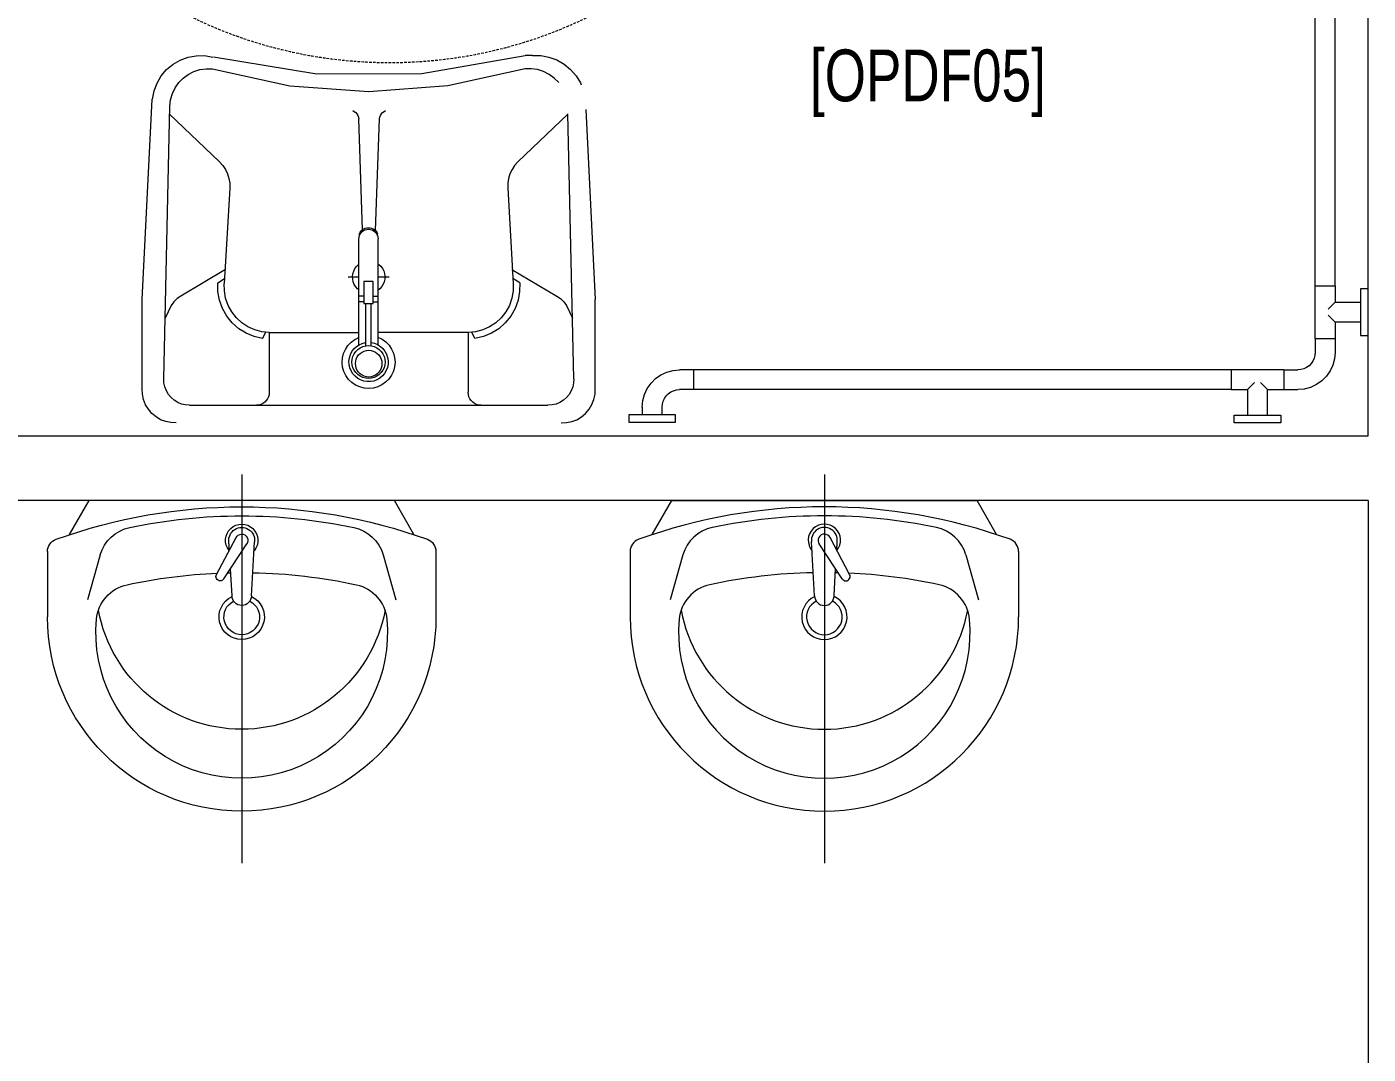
# Model space of a CAD drawing. Extents: x -234346 to 58427, y -132654 to -82394.
# Drawn here: x -63824 to -61752, y -113968 to -112381 of the extents above; entities that cross this region are included whole.
import ezdxf

# ---------------------------------------------------------------- set-up
doc = ezdxf.new("R2010")
doc.units = 0
doc.header["$LTSCALE"] = 8
doc.linetypes.add('TRATTEGGIATA', pattern=[0.75, 0.5, -0.25])
doc.layers.get('0').update_dxf_attribs({"color": 9, "lineweight": 5})
for name, color, linetype, lineweight in [('72_EGR_BASE_TEXT', 9, 'Continuous', 5), ('72_EGR_EQP_TAG', 9, 'Continuous', 5), ('LOADING', 9, 'Continuous', 5), ('SANIT', 9, 'Continuous', 5), ('Walls', 9, 'Continuous', 5)]:
    doc.layers.add(name, color=color, linetype=linetype, lineweight=lineweight)
doc.styles.add('X3G_ENTITY_9F38', font='swisscl.ttf', dxfattribs={"height": 0.2})

# ---------------------------------------------------------------- blocks, each defined once
blk = doc.blocks.new('lav-manta 60')
at = {"layer": 'SANIT'}
for p, q in [((0, 0.04), (0, -0.56)), ((-0.2658, -0.0529), (-0.2358, 0)), ((-0.2358, 0), (0.2358, 0)), ((0.2658, -0.0529), (0.2358, 0)), ((0.0389, -0.1142), (0.0087, -0.0575)), ((-0.3, -0.0789), (-0.3, -0.18)), ((-0.015, -0.1473), (-0.0199, -0.064)), ((0.0274, -0.121), (-0.0078, -0.0673)), ((0.0191, -0.077), (0.0199, -0.064)), ((0.3, -0.0789), (0.3, -0.18)), ((-0.2185, -0.0841), (-0.2383, -0.1537)), ((0.2185, -0.0841), (0.2383, -0.1537)), ((0.015, -0.1473), (0.0174, -0.1057))]:
    blk.add_line(p, q, dxfattribs=at)
for centre, radius, start, end in [((0, -0.8557), 0.8457, 70.1771, 109.8229), ((0, -0.8696), 0.8457, 78.1914, 101.8086), ((0, -0.0617), 0.025, 320.7474, 220.368), ((-0.28, -0.0789), 0.02, 109.8229, 180), ((-0.1608, -0.1006), 0.06, 101.8086, 164.0794), ((0, -0.0617), 0.02, 353.2671, 186.682), ((0, -0.0617), 0.00966, 25.4127, 215.9577), ((0.1608, -0.1006), 0.06, 15.9206, 78.1914), ((0.28, -0.0789), 0.02, 0, 70.1771), ((0, -0.9572), 0.8457, 91.1572, 102.0883), ((0, -0.9572), 0.8457, 88.5486, 88.844), ((0.0332, -0.1176), 0.00666, 210.6852, 30.6852), ((0, -0.9572), 0.8457, 77.9117, 87.4274), ((-0.1645, -0.189), 0.06, 102.0883, 174.8142), ((0.1645, -0.189), 0.06, 5.1858, 77.9117), ((0, -0.18), 0.035, 115.3106, 64.6894), ((0, -0.18), 0.0275, 117.1496, 62.8504), ((0, -0.1473), 0.015, 180, 0), ((0, -0.18), 0.3, 180, 0), ((0, -0.2039), 0.2252, 174.8142, 5.1858), ((0, -0.1282), 0.2252, 190.6097, 349.3903)]:
    blk.add_arc(centre, radius, start, end, dxfattribs=at)
blk = doc.blocks.new('Wheelchair')
for p, q in [((9688.8, 4580.4), (9636.3, 4519)), ((9688.8, 4580.4), (9913.2, 4363.8)), ((9695.9, 4532.4), (9716, 4554.1)), ((9647.3, 4524.1), (9584.2, 4494.7)), ((9709.9, 4426.2), (9647.3, 4524.1)), ((9695.9, 4532.4), (9738.4, 4489.9)), ((9762.6, 4492.4), (9766.7, 4505.2)), ((9584.2, 4494.7), (9568.2, 4476.7)), ((9568.2, 4476.7), (9665.9, 4393.6)), ((9698.4, 4444.2), (9735.9, 4492.5)), ((9738.4, 4489.9), (9752.5, 4485)), ((9752.5, 4485), (9762.6, 4492.4)), ((9968.8, 4285), (9757.7, 4488.8)), ((9586.8, 4461), (9580.1, 4453.2)), ((9580.1, 4453.2), (9656.4, 4390)), ((9709.9, 4426.2), (9663.7, 4398.5)), ((9779.1, 4383.2), (9709.9, 4426.2)), ((9656.4, 4390), (9661.8, 4397.1)), ((9665.9, 4393.6), (9695.8, 4341.1)), ((9900.5, 4350.6), (9959.2, 4411.4)), ((9951.7, 4408.7), (9954.5, 4406)), ((9959.2, 4411.4), (10010.4, 4361.2)), ((9452.6, 4357.1), (9469.8, 4373.8)), ((9469.8, 4373.8), (9557.2, 4280)), ((9759.9, 4375.2), (9711.9, 4320.3)), ((9759.9, 4375.2), (9778.4, 4384.2)), ((9778.4, 4384.2), (9904.8, 4281.6)), ((9933.8, 4386.5), (9932, 4388.3)), ((9934.6, 4342.8), (9980.6, 4390.4)), ((9975.8, 4385.5), (10035.6, 4327.8)), ((9426, 4292.7), (9452.6, 4357.1)), ((9486.4, 4356), (9493.9, 4363)), ((9493.9, 4363), (9560.4, 4289.7)), ((9934.3, 4342.8), (9906.5, 4356.1)), ((9950.7, 4359.5), (9980.6, 4330.3)), ((10015.9, 4307.3), (9956.1, 4365)), ((10010.4, 4361.2), (10005.8, 4356.5)), ((9695.8, 4341.1), (9709.9, 4321.7)), ((9732.8, 4330.6), (9727.3, 4319.9)), ((9732.8, 4330.6), (9756, 4349.7)), ((9756, 4349.7), (9802, 4345.5)), ((9802, 4345.5), (9893.6, 4285.1)), ((9934.7, 4342.9), (10054.3, 4227.4)), ((9980.6, 4330.3), (9986.1, 4336)), ((9751.1, 4275.1), (9711.9, 4320.3)), ((9778.1, 4291.7), (9727.3, 4319.9)), ((9371.6, 4248.8), (9430.7, 4303.9)), ((9526.6, 4234.6), (9426, 4292.7)), ((9560.4, 4289.7), (9553.6, 4283.9)), ((9775.8, 4283), (9778.1, 4291.7)), ((9966.8, 4282.3), (9975.4, 4291.3)), ((9975.4, 4291.3), (9984.9, 4294.4)), ((10121.6, 4286.3), (10128.5, 4293.5)), ((10128.5, 4293.5), (10506.2, 3929)), ((9526.6, 4234.6), (9552.2, 4282)), ((9557.2, 4280), (9611, 4252.4)), ((9770.8, 4244.3), (9751.1, 4275.1)), ((9789, 4271.5), (9775.8, 4283)), ((9836.1, 4243.1), (9789, 4271.5)), ((9890.5, 4287.2), (9880.7, 4247.5)), ((9891.8, 4246.6), (9904.8, 4281.6)), ((9893.6, 4285.1), (9904.8, 4281.6)), ((9904.8, 4281.6), (9992.8, 4255.2)), ((9964, 4272.7), (9966.8, 4282.3)), ((9977.3, 4259.9), (9964, 4272.7)), ((10489.5, 3888.5), (10084.1, 4279.7)), ((10129.9, 4278.3), (10109.5, 4257.2)), ((10137.1, 4271.4), (10116.7, 4250.3)), ((10121.6, 4286.3), (10499.3, 3921.8)), ((9371.6, 4248.8), (9598.1, 4034.2)), ((9611, 4252.4), (9631.1, 4239.2)), ((9879.4, 4247.6), (9836.1, 4243.1)), ((9891.8, 4246.6), (9879.4, 4247.6)), ((9967.7, 4265.7), (9965.5, 4263.4)), ((9992.8, 4255.2), (10043.4, 4233.2)), ((10183.1, 4143.7), (10063.9, 4258.7)), ((9419.9, 4243.9), (9399.1, 4222.7)), ((9419.9, 4243.9), (9464.3, 4203.2)), ((9508.1, 4245.3), (9461.6, 4205.7)), ((9572.7, 4167.4), (9526.6, 4234.6)), ((9579.9, 4186.9), (9632.5, 4237.3)), ((9679.4, 4200.1), (9632.5, 4237.3)), ((9989.6, 3975.8), (9770.8, 4244.3)), ((9966.5, 4198.9), (9891.8, 4246.6)), ((10043.4, 4233.2), (10099.8, 4203.2)), ((9623.1, 4216), (9605.2, 4191.9)), ((9623.1, 4216), (9633.6, 4221.9)), ((9664, 4172.4), (9633.6, 4221.9)), ((9469.8, 4189.4), (9462.9, 4179)), ((9464.3, 4203.2), (9469.8, 4189.4)), ((9579.9, 4186.9), (9571.7, 4168)), ((9605.2, 4191.9), (9611.4, 4146.2)), ((9711.1, 4181.9), (9679.4, 4200.1)), ((10005.5, 4168.6), (9966.5, 4198.9)), ((10099.8, 4203.2), (10116.9, 4183)), ((9462.9, 4179), (9450.3, 4174.3)), ((9679.2, 3982.3), (9466.2, 4184.1)), ((9571.7, 4168), (9679.8, 4046.3)), ((9672.6, 4175.1), (9664, 4172.4)), ((9684.7, 4162.4), (9672.6, 4175.1)), ((9989.1, 3975.3), (9711.1, 4181.9)), ((10047.5, 4143.9), (10005.5, 4168.6)), ((10116.9, 4183), (10155.6, 4163.8)), ((10130.2, 4164), (10120, 4181.2)), ((9611.4, 4146.2), (9675.8, 4057.3)), ((9715.1, 4116.7), (9684.7, 4162.4)), ((10087.4, 4131), (10047.5, 4143.9)), ((10087.4, 4131), (10130.2, 4164)), ((10155.6, 4163.8), (10251.2, 4093.6)), ((9816.8, 4105.4), (9835.9, 4124.9)), ((9851.9, 4142.1), (9833.2, 4122.2)), ((9849, 4139.2), (9835.9, 4124.9)), ((10135, 4071.7), (10087.4, 4131)), ((9712.6, 4073.2), (9715.1, 4116.7)), ((10204.7, 4088.4), (10101.2, 3978.7)), ((10251.2, 4093.6), (10204.7, 4088.4)), ((10251.2, 4093.6), (10275.8, 4069.8)), ((9673.6, 4060.4), (9712.8, 4071.9)), ((9714.2, 4060.8), (9712.6, 4073.2)), ((10097.7, 4073.5), (9997.2, 3968.1)), ((10187.6, 4070.2), (10097.7, 4073.5)), ((10275.8, 4069.8), (10283, 4047)), ((9610.7, 4047.5), (9552.6, 3986.2)), ((9619.9, 4014.1), (9605.4, 4041.3)), ((9675.8, 4057.3), (9679.8, 4046.3)), ((9714.2, 4060.8), (9679.8, 4046.3)), ((9679.8, 4046.3), (9710.1, 3959.6)), ((9765.1, 3988.4), (9714.2, 4060.8)), ((10283, 4047), (10281.4, 4032.7)), ((10469.2, 3867.5), (10283.1, 4047.1)), ((10281.4, 4032.7), (10176, 3886.7)), ((9576.3, 4012.7), (9574.4, 4014.4)), ((9619.9, 4013.8), (9574.4, 3965.8)), ((9619.9, 4013.8), (9740.6, 3899.4)), ((10294.8, 3967.5), (10259.1, 4001.9)), ((10271, 4018.3), (10309.2, 3981.4)), ((9552.6, 3986.2), (9605, 3937.3)), ((9554.9, 3993.8), (9557.7, 3991.1)), ((9659, 3934.2), (9598.7, 3991.4)), ((9604, 3997), (9634.5, 3968.4)), ((9681.9, 3984.4), (9673.3, 3975.3)), ((9691.3, 3987.6), (9681.9, 3984.4)), ((9704.7, 3974.8), (9691.3, 3987.6)), ((9698.5, 3984.2), (9700.7, 3986.4)), ((9797.1, 3950.8), (9765.1, 3988.4)), ((10101.2, 3978.7), (10059.8, 3939.5)), ((10101.2, 3978.7), (10167.6, 3911)), ((10310.6, 3982.9), (10291.2, 3962.7)), ((10389.2, 3907.1), (10310.6, 3982.9)), ((9579.2, 3970.8), (9639.5, 3913.6)), ((9634.5, 3968.4), (9629, 3962.7)), ((9673.3, 3975.3), (9670.6, 3965.7)), ((9710.1, 3959.6), (9734.3, 3910)), ((9896.3, 3862.9), (9997.1, 3968)), ((9989.1, 3975.3), (9986.9, 3977.9)), ((10002.4, 3961.7), (9989.1, 3975.3)), ((10002.4, 3961.7), (9993.9, 3948)), ((9997.1, 3968.1), (9995.9, 3966.7)), ((10002.4, 3961.7), (10003.2, 3962.2)), ((10003.8, 3963), (10017, 3972.2)), ((10017, 3972.2), (10055.4, 3976.6)), ((10055.4, 3976.6), (10092.1, 3970.4)), ((10291.2, 3962.7), (10369.7, 3886.9)), ((9605, 3937.3), (9609.5, 3942)), ((9823.7, 3909.9), (9797.1, 3950.8)), ((9993.9, 3948), (9991.2, 3909.5)), ((10491.3, 3929.5), (10470.9, 3908.4)), ((10499.3, 3921.8), (10506.2, 3929)), ((9734.3, 3910), (9766.8, 3855.1)), ((9838.4, 3870.6), (9823.7, 3909.9)), ((9991.2, 3909.5), (9999, 3873.1)), ((9991.2, 3863.6), (10028.5, 3906.8)), ((10369.7, 3886.9), (10389.2, 3907.1)), ((9830, 3774.5), (9709.7, 3888.4)), ((9689.7, 3867.2), (10098.6, 3479.7)), ((9766.8, 3855.1), (9787.8, 3838.9)), ((9838.4, 3870.6), (9807.3, 3826.4)), ((9899.8, 3825.8), (9838.4, 3870.6)), ((9886.2, 3755.3), (9991.2, 3863.6)), ((9903.6, 3773.2), (9896.3, 3862.9)), ((9991.2, 3863.6), (10061.7, 3800.3)), ((9693.1, 3821.6), (9713.3, 3842.9)), ((9700.4, 3814.7), (9720.5, 3836)), ((9787.8, 3838.9), (9808.6, 3801)), ((9807.3, 3826.4), (9789.7, 3835.8)), ((9684.7, 3829.6), (9677.9, 3822.3)), ((9677.9, 3822.3), (10058.9, 3461.2)), ((9684.7, 3829.6), (10065.8, 3468.5)), ((9808.6, 3801), (9883.1, 3708.7)), ((9945.2, 3681.2), (10086.4, 3793)), ((9883.1, 3708.7), (9886.2, 3755.3)), ((9883.1, 3708.7), (9907.9, 3685.2)), ((9959.2, 3692.3), (9997.7, 3655.7)), ((10011, 3670.7), (9975, 3704.8)), ((9907.9, 3685.2), (9931, 3679)), ((10118.7, 3500.9), (9930.9, 3678.8)), ((9931, 3679), (9945.2, 3681.2)), ((9996.3, 3654.2), (10015.6, 3674.6)), ((10015.6, 3674.6), (10094.8, 3599.5)), ((10075.5, 3579.1), (9996.3, 3654.2)), ((10094.8, 3599.5), (10075.5, 3579.1)), ((10057.7, 3476.1), (10077.9, 3497.4)), ((10065.8, 3468.5), (10058.9, 3461.2))]:
    blk.add_line(p, q)
at = {"linetype": 'TRATTEGGIATA'}
blk.add_circle((9928.9, 4043.3), 700, dxfattribs=at)
for centre, radius, start, end in [((9941.8, 4398.5), 14.2, 46.0147, 226.0147), ((10025.7, 4317.5), 14.2, 226.0147, 46.0147), ((10074, 4269.2), 14.6, 46.0147, 226.0147), ((9564.6, 4004.1), 14.2, 46.5424, 226.5424), ((9694.4, 4260), 626.4, 320.2511, 335.2615), ((9694.4, 4260), 616.4, 321.5411, 333.0972), ((9649.3, 3923.9), 14.2, 226.5424, 46.5424), ((10097.1, 3872.9), 80.1, 316.0147, 28.3763), ((9699.7, 3877.8), 14.6, 46.5424, 226.5424), ((10479.4, 3878), 14.6, 226.0147, 46.0147), ((10096.6, 3872.4), 80.1, 244.1807, 316.5424), ((9692, 4257.4), 626.4, 297.2956, 312.306), ((9692, 4257.4), 616.4, 299.4599, 311.0159), ((10108.7, 3490.3), 14.6, 226.5424, 46.5424)]:
    blk.add_arc(centre, radius, start, end)
blk = doc.blocks.new('1stF')
at = {"layer": 'SANIT', "color": 9}
for p, q in [((-61834.1, -112781.3, 0.1), (-61834.1, -111964, 0.1)), ((-61803.5, -112781.3, 0.1), (-61803.5, -111964, 0.1)), ((-63608.3, -112447.3, 0.1), (-63598.4, -112439, 0.1)), ((-63598.4, -112439, 0.1), (-63587.2, -112432.6, 0.1)), ((-63587.2, -112432.6, 0.1), (-63575.2, -112428.2, 0.1)), ((-63575.2, -112428.2, 0.1), (-63562.5, -112425.9, 0.1)), ((-63562.5, -112425.9, 0.1), (-63549.6, -112425.8, 0.1)), ((-63549.6, -112425.8, 0.1), (-63536.9, -112427.9, 0.1)), ((-63376.3, -112454.6, 0.1), (-63536.1, -112428.1, 0.1)), ((-63054.6, -112425.9, 0.1), (-63214.2, -112453.8, 0.1)), ((-63043.4, -112425.8, 0.1), (-63054.6, -112425.8, 0.1)), ((-63043.4, -112425.8, 0.1), (-63030.4, -112425.8, 0.1)), ((-63030.4, -112425.8, 0.1), (-63017.7, -112428, 0.1)), ((-63017.7, -112428, 0.1), (-63005.5, -112432.4, 0.1)), ((-63005.5, -112432.4, 0.1), (-62994.2, -112438.8, 0.1)), ((-62994.2, -112438.8, 0.1), (-62984.2, -112447, 0.1)), ((-63623.1, -112468.2, 0.1), (-63616.6, -112457.1, 0.1)), ((-63616.6, -112457.1, 0.1), (-63608.3, -112447.3, 0.1)), ((-63589.5, -112467.5, 0.1), (-63582.6, -112460.5, 0.1)), ((-63582.6, -112460.5, 0.1), (-63574.8, -112454.7, 0.1)), ((-63574.8, -112454.7, 0.1), (-63566.1, -112450.3, 0.1)), ((-63566.1, -112450.3, 0.1), (-63556.8, -112447.4, 0.1)), ((-63556.8, -112447.4, 0.1), (-63547.2, -112446, 0.1)), ((-63547.2, -112446, 0.1), (-63537.5, -112446.2, 0.1)), ((-63537.2, -112446.9, 0.1), (-63537.2, -112446.9, 0.1)), ((-63417.8, -112473, 0.1), (-63537.2, -112446.9, 0.1)), ((-63214.2, -112453.8, 0.1), (-63376.3, -112454.6, 0.1)), ((-63054.7, -112446.2, 0.1), (-63174, -112472.6, 0.1)), ((-63045, -112446, 0.1), (-63054.7, -112446.2, 0.1)), ((-63035.4, -112447.4, 0.1), (-63045, -112446, 0.1)), ((-63026.1, -112450.3, 0.1), (-63035.4, -112447.4, 0.1)), ((-63017.4, -112454.7, 0.1), (-63026.1, -112450.3, 0.1)), ((-63009.5, -112460.5, 0.1), (-63017.4, -112454.7, 0.1)), ((-63002.7, -112467.5, 0.1), (-63009.5, -112460.5, 0.1)), ((-62984.2, -112447, 0.1), (-62975.8, -112456.8, 0.1)), ((-62975.8, -112456.8, 0.1), (-62969.1, -112468, 0.1)), ((-63630.1, -112492.8, 0.1), (-63627.7, -112480.2, 0.1)), ((-63627.7, -112480.2, 0.1), (-63623.1, -112468.2, 0.1)), ((-63599.4, -112484.4, 0.1), (-63595.1, -112475.5, 0.1)), ((-63595.1, -112475.5, 0.1), (-63589.5, -112467.5, 0.1)), ((-63295.9, -112481.6, 0.1), (-63417.8, -112473, 0.1)), ((-63174, -112472.6, 0.1), (-63295.9, -112481.6, 0.1)), ((-62969.1, -112468, 0.1), (-62968.1, -112470.8, 0.1)), ((-63646, -112802.3, 0.1), (-63630.8, -112493.2, 0.1)), ((-63612.8, -112924.8, 0.1), (-63603.5, -112503.6, 0.1)), ((-63603.5, -112503.6, 0.1), (-63602.2, -112493.8, 0.1)), ((-63602.2, -112493.8, 0.1), (-63599.4, -112484.4, 0.1)), ((-63603.7, -112516.2, 0.1), (-63526.5, -112590, 0.1)), ((-63320.8, -112510.4, 0.1), (-63318.4, -112511.8, 0.1)), ((-63318.4, -112511.8, 0.1), (-63316.2, -112513.5, 0.1)), ((-63316.2, -112513.5, 0.1), (-63314.4, -112515.6, 0.1)), ((-63314.4, -112515.6, 0.1), (-63313, -112518, 0.1)), ((-63313, -112518, 0.1), (-63312, -112520.6, 0.1)), ((-63312, -112520.6, 0.1), (-63311.4, -112523.3, 0.1)), ((-63305.7, -112694.6, 0.1), (-63311.4, -112523.4, 0.1)), ((-63285.7, -112695.6, 0.1), (-63279.5, -112523.4, 0.1)), ((-63279.5, -112523.3, 0.1), (-63279, -112520.6, 0.1)), ((-63279, -112520.6, 0.1), (-63277.9, -112518, 0.1)), ((-63277.9, -112518, 0.1), (-63276.5, -112515.6, 0.1)), ((-63276.5, -112515.6, 0.1), (-63274.7, -112513.5, 0.1)), ((-63274.7, -112513.5, 0.1), (-63272.5, -112511.8, 0.1)), ((-63272.5, -112511.8, 0.1), (-63270.1, -112510.4, 0.1)), ((-62988.4, -112516.2, 0.1), (-63065.7, -112590, 0.1)), ((-62979.4, -112924.8, 0.1), (-62988.4, -112515.7, 0.1)), ((-62960.6, -112508.8, 0.1), (-62946.2, -112802.3, 0.1)), ((-63526.5, -112590, 0.1), (-63521.5, -112595.5, 0.1)), ((-63521.5, -112595.5, 0.1), (-63517.4, -112601.6, 0.1)), ((-63517.4, -112601.6, 0.1), (-63514.2, -112608.3, 0.1)), ((-63074.8, -112601.6, 0.1), (-63078, -112608.3, 0.1)), ((-63070.7, -112595.5, 0.1), (-63074.8, -112601.6, 0.1)), ((-63065.7, -112590, 0.1), (-63070.7, -112595.5, 0.1)), ((-63514.2, -112608.3, 0.1), (-63512, -112615.4, 0.1)), ((-63512, -112615.4, 0.1), (-63510.9, -112622.8, 0.1)), ((-63510.9, -112622.8, 0.1), (-63510.9, -112630.2, 0.1)), ((-63080.1, -112615.4, 0.1), (-63081.3, -112622.8, 0.1)), ((-63081.3, -112622.8, 0.1), (-63081.3, -112630.2, 0.1)), ((-63078, -112608.3, 0.1), (-63080.1, -112615.4, 0.1)), ((-63510.9, -112630.2, 0.1), (-63519.3, -112777.5, 0.1)), ((-63081.3, -112630.2, 0.1), (-63072.9, -112777.5, 0.1)), ((-63311.4, -112708.7, 0.1), (-63311.1, -112706.2, 0.1)), ((-63311.4, -112872.5, 0.1), (-63311.4, -112708.7, 0.1)), ((-63311.1, -112706.2, 0.1), (-63310.5, -112703.7, 0.1)), ((-63310.5, -112700.7, 0.1), (-63309.4, -112698.5, 0.1)), ((-63310.5, -112703.9, 0.1), (-63310.5, -112700.7, 0.1)), ((-63310.5, -112703.7, 0.1), (-63309.4, -112701.3, 0.1)), ((-63309.4, -112698.5, 0.1), (-63307.8, -112696.4, 0.1)), ((-63309.4, -112701.3, 0.1), (-63307.9, -112699.2, 0.1)), ((-63307.9, -112699.2, 0.1), (-63306.1, -112697.4, 0.1)), ((-63307.8, -112696.4, 0.1), (-63306, -112694.7, 0.1)), ((-63306.1, -112697.4, 0.1), (-63304, -112695.9, 0.1)), ((-63306, -112694.7, 0.1), (-63303.9, -112693.3, 0.1)), ((-63304, -112695.9, 0.1), (-63301.6, -112694.8, 0.1)), ((-63303.9, -112693.3, 0.1), (-63301.5, -112692.3, 0.1)), ((-63301.6, -112694.8, 0.1), (-63299.1, -112694.1, 0.1)), ((-63301.5, -112692.3, 0.1), (-63299.1, -112691.6, 0.1)), ((-63299.1, -112691.6, 0.1), (-63296.5, -112691.4, 0.1)), ((-63299.1, -112694.1, 0.1), (-63296.5, -112693.9, 0.1)), ((-63296.5, -112691.4, 0.1), (-63294, -112691.6, 0.1)), ((-63296.5, -112693.9, 0.1), (-63294, -112694.1, 0.1)), ((-63294, -112691.6, 0.1), (-63291.6, -112692.3, 0.1)), ((-63294, -112694.1, 0.1), (-63291.5, -112694.8, 0.1)), ((-63291.6, -112692.3, 0.1), (-63289.2, -112693.3, 0.1)), ((-63291.5, -112694.8, 0.1), (-63289.1, -112695.9, 0.1)), ((-63289.2, -112693.3, 0.1), (-63287.1, -112694.7, 0.1)), ((-63289.1, -112695.9, 0.1), (-63287, -112697.4, 0.1)), ((-63287.1, -112694.7, 0.1), (-63285.3, -112696.4, 0.1)), ((-63287, -112697.4, 0.1), (-63285.2, -112699.2, 0.1)), ((-63285.3, -112696.4, 0.1), (-63283.7, -112698.5, 0.1)), ((-63285.2, -112699.2, 0.1), (-63283.7, -112701.3, 0.1)), ((-63283.7, -112698.5, 0.1), (-63282.5, -112700.7, 0.1)), ((-63283.7, -112701.3, 0.1), (-63282.6, -112703.7, 0.1)), ((-63282.6, -112703.7, 0.1), (-63281.9, -112706.2, 0.1)), ((-63282.5, -112703.9, 0.1), (-63282.5, -112700.7, 0.1)), ((-63281.9, -112706.2, 0.1), (-63281.7, -112708.7, 0.1)), ((-63281.7, -112872.3, 0.1), (-63281.7, -112709.2, 0.1)), ((-63317.4, -112754.6, 0.1), (-63314.9, -112751.2, 0.1)), ((-63314.9, -112751.2, 0.1), (-63311.9, -112748.2, 0.1)), ((-63280.4, -112748.2, 0.1), (-63277.3, -112751.1, 0.1)), ((-63277.3, -112751.1, 0.1), (-63274.8, -112754.5, 0.1)), ((-63517.3, -112756, 0.1), (-63586.4, -112797, 0.1)), ((-63529.2, -112776.6, 0.1), (-63518.8, -112769.8, 0.1)), ((-63310.7, -112767.6, 0.1), (-63327.8, -112767.6, 0.1)), ((-63321.1, -112766.7, 0.1), (-63320.5, -112762.5, 0.1)), ((-63320.9, -112770.9, 0.1), (-63321.1, -112766.7, 0.1)), ((-63320, -112775, 0.1), (-63320.9, -112770.9, 0.1)), ((-63320.5, -112762.5, 0.1), (-63319.3, -112758.4, 0.1)), ((-63319.3, -112758.4, 0.1), (-63317.4, -112754.6, 0.1)), ((-63264.3, -112767.6, 0.1), (-63281.7, -112767.6, 0.1)), ((-63274.8, -112754.5, 0.1), (-63272.9, -112758.3, 0.1)), ((-63272.9, -112758.3, 0.1), (-63271.6, -112762.3, 0.1)), ((-63271.3, -112770.8, 0.1), (-63272.2, -112774.9, 0.1)), ((-63271.6, -112762.3, 0.1), (-63271.1, -112766.5, 0.1)), ((-63271.1, -112766.5, 0.1), (-63271.3, -112770.8, 0.1)), ((-63074.9, -112756, 0.1), (-63005.8, -112797, 0.1)), ((-63062.9, -112776.6, 0.1), (-63073.4, -112769.8, 0.1)), ((-63529, -112790.1, 0.1), (-63529.2, -112776.6, 0.1)), ((-63526.6, -112803.4, 0.1), (-63529, -112790.1, 0.1)), ((-63519.1, -112789.1, 0.1), (-63519.3, -112777.5, 0.1)), ((-63517.1, -112800.5, 0.1), (-63519.1, -112789.1, 0.1)), ((-63318.4, -112779, 0.1), (-63320, -112775, 0.1)), ((-63316.1, -112782.6, 0.1), (-63318.4, -112779, 0.1)), ((-63313.3, -112785.7, 0.1), (-63316.1, -112782.6, 0.1)), ((-63310.7, -112787.6, 0.1), (-63313.3, -112785.7, 0.1)), ((-63303.7, -112774.5, 0.1), (-63303.7, -112808.6, 0.1)), ((-63289.4, -112774.5, 0.1), (-63303.7, -112774.5, 0.1)), ((-63289.4, -112808.6, 0.1), (-63289.4, -112774.5, 0.1)), ((-63278.8, -112785.6, 0.1), (-63282, -112788.3, 0.1)), ((-63276, -112782.5, 0.1), (-63278.8, -112785.6, 0.1)), ((-63273.7, -112778.8, 0.1), (-63276, -112782.5, 0.1)), ((-63272.2, -112774.9, 0.1), (-63273.7, -112778.8, 0.1)), ((-63073.1, -112789.1, 0.1), (-63075.1, -112800.5, 0.1)), ((-63072.9, -112777.5, 0.1), (-63073.1, -112789.1, 0.1)), ((-63063.1, -112790.1, 0.1), (-63065.5, -112803.4, 0.1)), ((-63062.9, -112776.5, 0.1), (-63063.1, -112790.1, 0.1)), ((-61834.1, -112862.3, 0.1), (-61834.1, -112781.3, 0.1)), ((-61834.1, -112781.3, 0.1), (-61803.5, -112781.3, 0.1)), ((-61803.5, -112781.3, 0.1), (-61803.5, -112806.5, 0.1)), ((-61752.3, -112785.8, 0.1), (-61764, -112785.8, 0.1)), ((-61764, -112785.8, 0.1), (-61764, -112857.8, 0.1)), ((-61752.3, -112857.8, 0.1), (-61752.3, -112785.8, 0.1)), ((-63646, -112940.3, 0.1), (-63646, -112802.3, 0.1)), ((-63601.5, -112811.5, 0.1), (-63610.7, -112830.9, 0.1)), ((-63597.2, -112805.9, 0.1), (-63601.5, -112811.5, 0.1)), ((-63592.2, -112801, 0.1), (-63597.2, -112805.9, 0.1)), ((-63586.4, -112797, 0.1), (-63592.2, -112801, 0.1)), ((-63522.1, -112816.2, 0.1), (-63526.6, -112803.4, 0.1)), ((-63513.3, -112811.4, 0.1), (-63517.1, -112800.5, 0.1)), ((-63507.7, -112821.5, 0.1), (-63513.3, -112811.4, 0.1)), ((-63303.7, -112797, 0.1), (-63311.4, -112797, 0.1)), ((-63303.7, -112805.9, 0.1), (-63311.4, -112805.9, 0.1)), ((-63303.7, -112808.6, 0.1), (-63289.4, -112808.6, 0.1)), ((-63300.4, -112873.6, 0.1), (-63300.4, -112808.6, 0.1)), ((-63292.4, -112873.6, 0.1), (-63292.4, -112808.6, 0.1)), ((-63289.4, -112797, 0.1), (-63281.4, -112797, 0.1)), ((-63289.4, -112805.9, 0.1), (-63281.4, -112805.9, 0.1)), ((-63078.9, -112811.4, 0.1), (-63084.5, -112821.5, 0.1)), ((-63075.1, -112800.5, 0.1), (-63078.9, -112811.4, 0.1)), ((-63065.5, -112803.4, 0.1), (-63070.1, -112816.2, 0.1)), ((-63005.8, -112797, 0.1), (-63000, -112801, 0.1)), ((-63000, -112801, 0.1), (-62995, -112805.9, 0.1)), ((-62995, -112805.9, 0.1), (-62990.7, -112811.5, 0.1)), ((-62990.7, -112811.5, 0.1), (-62981.5, -112830.9, 0.1)), ((-62946.2, -112940.3, 0.1), (-62946.2, -112802.3, 0.1)), ((-61803.5, -112806.5, 0.1), (-61814.3, -112817.3, 0.1)), ((-61803.5, -112806.5, 0.1), (-61764, -112806.5, 0.1)), ((-63515.5, -112828, 0.1), (-63522.1, -112816.2, 0.1)), ((-63507, -112838.5, 0.1), (-63515.5, -112828, 0.1)), ((-63500.6, -112830.6, 0.1), (-63507.7, -112821.5, 0.1)), ((-63492.2, -112838.4, 0.1), (-63500.6, -112830.6, 0.1)), ((-63091.5, -112830.6, 0.1), (-63100, -112838.4, 0.1)), ((-63084.5, -112821.5, 0.1), (-63091.5, -112830.6, 0.1)), ((-63076.7, -112828, 0.1), (-63085.2, -112838.5, 0.1)), ((-63070.1, -112816.2, 0.1), (-63076.7, -112828, 0.1)), ((-61803.5, -112837.1, 0.1), (-61814.3, -112826.3, 0.1)), ((-63497, -112847.4, 0.1), (-63507, -112838.5, 0.1)), ((-63485.6, -112854.5, 0.1), (-63497, -112847.4, 0.1)), ((-63482.6, -112844.7, 0.1), (-63492.2, -112838.4, 0.1)), ((-63473.2, -112859.6, 0.1), (-63485.6, -112854.5, 0.1)), ((-63472.1, -112849.3, 0.1), (-63482.6, -112844.7, 0.1)), ((-63461.1, -112852.1, 0.1), (-63472.1, -112849.3, 0.1)), ((-63449.7, -112853.1, 0.1), (-63461.1, -112852.1, 0.1)), ((-63460.1, -112862.5, 0.1), (-63455.1, -112852.8, 0.1)), ((-63449.7, -112853.1, 0.1), (-63449.7, -112945.5, 0.1)), ((-63449.7, -112853.1, 0.1), (-63310.7, -112853.1, 0.1)), ((-63142.5, -112853.1, 0.1), (-63281.7, -112853.1, 0.1)), ((-63131.1, -112852.1, 0.1), (-63142.5, -112853.1, 0.1)), ((-63142.5, -112853.1, 0.1), (-63142.5, -112945.5, 0.1)), ((-63132, -112862.5, 0.1), (-63137.1, -112852.8, 0.1)), ((-63120.1, -112849.3, 0.1), (-63131.1, -112852.1, 0.1)), ((-63109.6, -112844.7, 0.1), (-63120.1, -112849.3, 0.1)), ((-63106.6, -112854.5, 0.1), (-63119, -112859.6, 0.1)), ((-63100, -112838.4, 0.1), (-63109.6, -112844.7, 0.1)), ((-63095.2, -112847.4, 0.1), (-63106.6, -112854.5, 0.1)), ((-63085.2, -112838.5, 0.1), (-63095.2, -112847.4, 0.1)), ((-61803.5, -112837.1, 0.1), (-61803.5, -112862.3, 0.1)), ((-61764, -112837.1, 0.1), (-61803.5, -112837.1, 0.1)), ((-63460.1, -112862.5, 0.1), (-63473.2, -112859.6, 0.1)), ((-63332.2, -112879.3, 0.1), (-63328.2, -112873.4, 0.1)), ((-63328.2, -112873.4, 0.1), (-63323.4, -112868.3, 0.1)), ((-63323.4, -112868.3, 0.1), (-63317.7, -112864.1, 0.1)), ((-63318.9, -112878.6, 0.1), (-63315.1, -112875.1, 0.1)), ((-63317.7, -112864.1, 0.1), (-63311.4, -112860.9, 0.1)), ((-63315.1, -112875.1, 0.1), (-63310.8, -112872.2, 0.1)), ((-63312.8, -112879.5, 0.1), (-63309.2, -112877, 0.1)), ((-63311.4, -112860.9, 0.1), (-63311.4, -112860.9, 0.1)), ((-63310.8, -112872.2, 0.1), (-63306, -112870.2, 0.1)), ((-63309.2, -112877, 0.1), (-63305.1, -112875.1, 0.1)), ((-63306, -112870.2, 0.1), (-63301, -112868.9, 0.1)), ((-63305.1, -112875.1, 0.1), (-63300.8, -112874, 0.1)), ((-63301, -112868.9, 0.1), (-63301, -112868.9, 0.1)), ((-63300.8, -112874, 0.1), (-63296.4, -112873.6, 0.1)), ((-63296.4, -112873.6, 0.1), (-63291.9, -112874, 0.1)), ((-63292.4, -112868.8, 0.1), (-63287.3, -112870, 0.1)), ((-63291.9, -112874, 0.1), (-63287.6, -112875.1, 0.1)), ((-63287.6, -112875.1, 0.1), (-63283.5, -112877, 0.1)), ((-63287.3, -112870, 0.1), (-63282.5, -112871.9, 0.1)), ((-63283.5, -112877, 0.1), (-63279.9, -112879.5, 0.1)), ((-63282.5, -112871.9, 0.1), (-63278.1, -112874.7, 0.1)), ((-63281.9, -112860.7, 0.1), (-63275.5, -112863.8, 0.1)), ((-63278.1, -112874.7, 0.1), (-63274.2, -112878.2, 0.1)), ((-63275.5, -112863.8, 0.1), (-63269.8, -112867.9, 0.1)), ((-63269.8, -112867.9, 0.1), (-63264.8, -112873, 0.1)), ((-63264.8, -112873, 0.1), (-63260.8, -112878.8, 0.1)), ((-63119, -112859.6, 0.1), (-63132, -112862.5, 0.1)), ((-61834.1, -112862.3, 0.1), (-61834.1, -112883.9, 0.1)), ((-61834.1, -112862.3, 0.1), (-61803.5, -112862.3, 0.1)), ((-61803.5, -112862.3, 0.1), (-61803.5, -112883.9, 0.1)), ((-61764, -112857.8, 0.1), (-61752.3, -112857.8, 0.1)), ((-63337.2, -112899.6, 0.1), (-63336.7, -112892.6, 0.1)), ((-63336.7, -112892.6, 0.1), (-63335, -112885.7, 0.1)), ((-63335, -112885.7, 0.1), (-63332.2, -112879.3, 0.1)), ((-63326.6, -112897.5, 0.1), (-63326, -112892.3, 0.1)), ((-63326.4, -112902.7, 0.1), (-63326.6, -112897.5, 0.1)), ((-63326, -112892.3, 0.1), (-63324.4, -112887.4, 0.1)), ((-63324.4, -112887.4, 0.1), (-63322, -112882.8, 0.1)), ((-63322, -112882.8, 0.1), (-63318.9, -112878.6, 0.1)), ((-63322, -112898.9, 0.1), (-63321.6, -112894.5, 0.1)), ((-63321.6, -112894.5, 0.1), (-63320.5, -112890.2, 0.1)), ((-63320.5, -112890.2, 0.1), (-63318.6, -112886.2, 0.1)), ((-63318.6, -112886.2, 0.1), (-63316, -112882.6, 0.1)), ((-63316.5, -112901.3, 0.1), (-63316.2, -112897.7, 0.1)), ((-63316.2, -112897.7, 0.1), (-63315.3, -112894.2, 0.1)), ((-63316, -112882.6, 0.1), (-63312.8, -112879.5, 0.1)), ((-63315.3, -112894.2, 0.1), (-63313.8, -112891, 0.1)), ((-63313.8, -112891, 0.1), (-63311.7, -112888, 0.1)), ((-63311.7, -112888, 0.1), (-63309.2, -112885.5, 0.1)), ((-63309.2, -112885.5, 0.1), (-63306.3, -112883.4, 0.1)), ((-63306.3, -112883.4, 0.1), (-63303.1, -112881.9, 0.1)), ((-63303.1, -112881.9, 0.1), (-63299.6, -112880.9, 0.1)), ((-63299.6, -112880.9, 0.1), (-63296.1, -112880.6, 0.1)), ((-63296.1, -112880.6, 0.1), (-63292.5, -112880.9, 0.1)), ((-63292.5, -112880.9, 0.1), (-63289.1, -112881.9, 0.1)), ((-63289.1, -112881.9, 0.1), (-63285.9, -112883.4, 0.1)), ((-63285.9, -112883.4, 0.1), (-63283, -112885.5, 0.1)), ((-63283, -112885.5, 0.1), (-63280.5, -112888, 0.1)), ((-63280.5, -112888, 0.1), (-63278.4, -112891, 0.1)), ((-63279.9, -112879.5, 0.1), (-63276.7, -112882.6, 0.1)), ((-63278.4, -112891, 0.1), (-63276.9, -112894.2, 0.1)), ((-63276.9, -112894.2, 0.1), (-63276, -112897.7, 0.1)), ((-63276.7, -112882.6, 0.1), (-63274.1, -112886.2, 0.1)), ((-63276, -112897.7, 0.1), (-63275.7, -112901.3, 0.1)), ((-63274.2, -112878.2, 0.1), (-63271, -112882.2, 0.1)), ((-63274.1, -112886.2, 0.1), (-63272.2, -112890.2, 0.1)), ((-63272.2, -112890.2, 0.1), (-63271.1, -112894.5, 0.1)), ((-63271.1, -112894.5, 0.1), (-63270.7, -112898.9, 0.1)), ((-63271, -112882.2, 0.1), (-63268.5, -112886.8, 0.1)), ((-63268.5, -112886.8, 0.1), (-63266.9, -112891.7, 0.1)), ((-63266.9, -112891.7, 0.1), (-63266.1, -112896.9, 0.1)), ((-63266.1, -112896.9, 0.1), (-63266.2, -112902, 0.1)), ((-63260.8, -112878.8, 0.1), (-63257.9, -112885.2, 0.1)), ((-63257.9, -112885.2, 0.1), (-63256.1, -112892.1, 0.1)), ((-63256.1, -112892.1, 0.1), (-63255.5, -112899.1, 0.1)), ((-61837.7, -112897.4, 0.1), (-61840.4, -112901.2, 0.1)), ((-61835.7, -112893.1, 0.1), (-61837.7, -112897.4, 0.1)), ((-61834.5, -112888.6, 0.1), (-61835.7, -112893.1, 0.1)), ((-61834.1, -112883.9, 0.1), (-61834.5, -112888.6, 0.1)), ((-61804.3, -112893.9, 0.1), (-61806.9, -112903.6, 0.1)), ((-61803.5, -112883.9, 0.1), (-61804.3, -112893.9, 0.1)), ((-63336.4, -112906.7, 0.1), (-63337.2, -112899.6, 0.1)), ((-63334.5, -112913.5, 0.1), (-63336.4, -112906.7, 0.1)), ((-63331.4, -112919.8, 0.1), (-63334.5, -112913.5, 0.1)), ((-63325.4, -112907.7, 0.1), (-63326.4, -112902.7, 0.1)), ((-63323.4, -112912.6, 0.1), (-63325.4, -112907.7, 0.1)), ((-63320.7, -112917, 0.1), (-63323.4, -112912.6, 0.1)), ((-63321.6, -112903.3, 0.1), (-63322, -112898.9, 0.1)), ((-63320.5, -112907.6, 0.1), (-63321.6, -112903.3, 0.1)), ((-63317.3, -112920.9, 0.1), (-63320.7, -112917, 0.1)), ((-63318.6, -112911.6, 0.1), (-63320.5, -112907.6, 0.1)), ((-63316, -112915.2, 0.1), (-63318.6, -112911.6, 0.1)), ((-63316.2, -112904.9, 0.1), (-63316.5, -112901.3, 0.1)), ((-63315.3, -112908.4, 0.1), (-63316.2, -112904.9, 0.1)), ((-63312.8, -112918.3, 0.1), (-63316, -112915.2, 0.1)), ((-63313.8, -112911.7, 0.1), (-63315.3, -112908.4, 0.1)), ((-63311.7, -112914.7, 0.1), (-63313.8, -112911.7, 0.1)), ((-63309.2, -112920.8, 0.1), (-63312.8, -112918.3, 0.1)), ((-63309.2, -112917.2, 0.1), (-63311.7, -112914.7, 0.1)), ((-63306.3, -112919.3, 0.1), (-63309.2, -112917.2, 0.1)), ((-63283, -112917.2, 0.1), (-63285.9, -112919.3, 0.1)), ((-63279.9, -112918.3, 0.1), (-63283.5, -112920.8, 0.1)), ((-63280.5, -112914.7, 0.1), (-63283, -112917.2, 0.1)), ((-63278.4, -112911.7, 0.1), (-63280.5, -112914.7, 0.1)), ((-63276.7, -112915.2, 0.1), (-63279.9, -112918.3, 0.1)), ((-63276.9, -112908.4, 0.1), (-63278.4, -112911.7, 0.1)), ((-63276, -112904.9, 0.1), (-63276.9, -112908.4, 0.1)), ((-63274.1, -112911.6, 0.1), (-63276.7, -112915.2, 0.1)), ((-63275.7, -112901.3, 0.1), (-63276, -112904.9, 0.1)), ((-63271.6, -112916.5, 0.1), (-63275, -112920.4, 0.1)), ((-63272.2, -112907.6, 0.1), (-63274.1, -112911.6, 0.1)), ((-63271.1, -112903.3, 0.1), (-63272.2, -112907.6, 0.1)), ((-63269, -112912, 0.1), (-63271.6, -112916.5, 0.1)), ((-63270.7, -112898.9, 0.1), (-63271.1, -112903.3, 0.1)), ((-63267.2, -112907.1, 0.1), (-63269, -112912, 0.1)), ((-63266.2, -112902, 0.1), (-63267.2, -112907.1, 0.1)), ((-63258, -112913, 0.1), (-63261, -112919.4, 0.1)), ((-63256.2, -112906.1, 0.1), (-63258, -112913, 0.1)), ((-63255.5, -112899.1, 0.1), (-63256.2, -112906.1, 0.1)), ((-62853, -112924.4, 0.1), (-62844.8, -112918.6, 0.1)), ((-62844.8, -112918.6, 0.1), (-62835.7, -112914.4, 0.1)), ((-62835.7, -112914.4, 0.1), (-62826, -112911.8, 0.1)), ((-62826, -112911.8, 0.1), (-62816, -112910.9, 0.1)), ((-62794.4, -112910.9, 0.1), (-62816, -112910.9, 0.1)), ((-61963.7, -112910.9, 0.1), (-62794.4, -112910.9, 0.1)), ((-62794.4, -112910.9, 0.1), (-62794.4, -112941.3, 0.1)), ((-61882.7, -112910.9, 0.1), (-61963.7, -112910.9, 0.1)), ((-61963.7, -112910.9, 0.1), (-61963.7, -112941.5, 0.1)), ((-61882.7, -112910.9, 0.1), (-61861.1, -112910.9, 0.1)), ((-61882.7, -112910.9, 0.1), (-61882.7, -112941.5, 0.1)), ((-61856.4, -112910.5, 0.1), (-61861.1, -112910.9, 0.1)), ((-61851.8, -112909.2, 0.1), (-61856.4, -112910.5, 0.1)), ((-61847.6, -112907.3, 0.1), (-61851.8, -112909.2, 0.1)), ((-61843.7, -112904.6, 0.1), (-61847.6, -112907.3, 0.1)), ((-61840.4, -112901.2, 0.1), (-61843.7, -112904.6, 0.1)), ((-61811.2, -112912.7, 0.1), (-61816.9, -112920.9, 0.1)), ((-61806.9, -112903.6, 0.1), (-61811.2, -112912.7, 0.1)), ((-63612.4, -112931.2, 0.1), (-63612.8, -112924.8, 0.1)), ((-63611.1, -112937.4, 0.1), (-63612.4, -112931.2, 0.1)), ((-63608.7, -112943.3, 0.1), (-63611.1, -112937.4, 0.1)), ((-63327.3, -112925.6, 0.1), (-63331.4, -112919.8, 0.1)), ((-63322.2, -112930.5, 0.1), (-63327.3, -112925.6, 0.1)), ((-63316.4, -112934.5, 0.1), (-63322.2, -112930.5, 0.1)), ((-63313.2, -112924.1, 0.1), (-63317.3, -112920.9, 0.1)), ((-63310, -112937.4, 0.1), (-63316.4, -112934.5, 0.1)), ((-63308.7, -112926.6, 0.1), (-63313.2, -112924.1, 0.1)), ((-63303.1, -112939.2, 0.1), (-63310, -112937.4, 0.1)), ((-63305.1, -112922.7, 0.1), (-63309.2, -112920.8, 0.1)), ((-63303.8, -112928.3, 0.1), (-63308.7, -112926.6, 0.1)), ((-63303.1, -112920.8, 0.1), (-63306.3, -112919.3, 0.1)), ((-63300.8, -112923.8, 0.1), (-63305.1, -112922.7, 0.1)), ((-63298.6, -112929.1, 0.1), (-63303.8, -112928.3, 0.1)), ((-63299.6, -112921.7, 0.1), (-63303.1, -112920.8, 0.1)), ((-63296.1, -112939.7, 0.1), (-63303.1, -112939.2, 0.1)), ((-63296.4, -112924.2, 0.1), (-63300.8, -112923.8, 0.1)), ((-63296.1, -112922.1, 0.1), (-63299.6, -112921.7, 0.1)), ((-63293.4, -112929.1, 0.1), (-63298.6, -112929.1, 0.1)), ((-63291.9, -112923.8, 0.1), (-63296.4, -112924.2, 0.1)), ((-63292.5, -112921.7, 0.1), (-63296.1, -112922.1, 0.1)), ((-63289, -112939.1, 0.1), (-63296.1, -112939.7, 0.1)), ((-63288.3, -112928.2, 0.1), (-63293.4, -112929.1, 0.1)), ((-63289.1, -112920.8, 0.1), (-63292.5, -112921.7, 0.1)), ((-63287.6, -112922.7, 0.1), (-63291.9, -112923.8, 0.1)), ((-63285.9, -112919.3, 0.1), (-63289.1, -112920.8, 0.1)), ((-63282.2, -112937.2, 0.1), (-63289, -112939.1, 0.1)), ((-63283.5, -112926.4, 0.1), (-63288.3, -112928.2, 0.1)), ((-63283.5, -112920.8, 0.1), (-63287.6, -112922.7, 0.1)), ((-63279, -112923.8, 0.1), (-63283.5, -112926.4, 0.1)), ((-63275.8, -112934.2, 0.1), (-63282.2, -112937.2, 0.1)), ((-63275, -112920.4, 0.1), (-63279, -112923.8, 0.1)), ((-63270.1, -112930.1, 0.1), (-63275.8, -112934.2, 0.1)), ((-63265.1, -112925.1, 0.1), (-63270.1, -112930.1, 0.1)), ((-63261, -112919.4, 0.1), (-63265.1, -112925.1, 0.1)), ((-62981.1, -112937.4, 0.1), (-62983.4, -112943.3, 0.1)), ((-62979.7, -112931.2, 0.1), (-62981.1, -112937.4, 0.1)), ((-62979.4, -112924.8, 0.1), (-62979.7, -112931.2, 0.1)), ((-62865.9, -112939.7, 0.1), (-62860.1, -112931.5, 0.1)), ((-62860.1, -112931.5, 0.1), (-62853, -112924.4, 0.1)), ((-61938.5, -112941.5, 0.1), (-61927.7, -112930.7, 0.1)), ((-61907.9, -112941.5, 0.1), (-61918.7, -112930.7, 0.1)), ((-61841.4, -112938, 0.1), (-61851.1, -112940.6, 0.1)), ((-61832.3, -112933.8, 0.1), (-61841.4, -112938, 0.1)), ((-61824, -112928, 0.1), (-61832.3, -112933.8, 0.1)), ((-61816.9, -112920.9, 0.1), (-61824, -112928, 0.1)), ((-63645.6, -112948.7, 0.1), (-63646, -112940.3, 0.1)), ((-63643.8, -112956.9, 0.1), (-63645.6, -112948.7, 0.1)), ((-63640.7, -112964.8, 0.1), (-63643.8, -112956.9, 0.1)), ((-63605.5, -112948.8, 0.1), (-63608.7, -112943.3, 0.1)), ((-63601.4, -112953.7, 0.1), (-63605.5, -112948.8, 0.1)), ((-63596.6, -112957.9, 0.1), (-63601.4, -112953.7, 0.1)), ((-63591.2, -112961.3, 0.1), (-63596.6, -112957.9, 0.1)), ((-63454.3, -112958.5, 0.1), (-63456.8, -112961, 0.1)), ((-63452.4, -112955.6, 0.1), (-63454.3, -112958.5, 0.1)), ((-63450.9, -112952.4, 0.1), (-63452.4, -112955.6, 0.1)), ((-63450, -112949, 0.1), (-63450.9, -112952.4, 0.1)), ((-63449.7, -112945.5, 0.1), (-63450, -112949, 0.1)), ((-63142.2, -112949, 0.1), (-63142.5, -112945.5, 0.1)), ((-63141.3, -112952.4, 0.1), (-63142.2, -112949, 0.1)), ((-63139.8, -112955.6, 0.1), (-63141.3, -112952.4, 0.1)), ((-63137.8, -112958.5, 0.1), (-63139.8, -112955.6, 0.1)), ((-63135.4, -112961, 0.1), (-63137.8, -112958.5, 0.1)), ((-62995.5, -112957.9, 0.1), (-63000.9, -112961.3, 0.1)), ((-62990.7, -112953.7, 0.1), (-62995.5, -112957.9, 0.1)), ((-62986.7, -112948.8, 0.1), (-62990.7, -112953.7, 0.1)), ((-62983.4, -112943.3, 0.1), (-62986.7, -112948.8, 0.1)), ((-62951.4, -112964.7, 0.1), (-62948.4, -112956.9, 0.1)), ((-62948.4, -112956.9, 0.1), (-62946.6, -112948.7, 0.1)), ((-62946.6, -112948.7, 0.1), (-62946.2, -112940.3, 0.1)), ((-62873.6, -112968.5, 0.1), (-62872.7, -112958.5, 0.1)), ((-62872.7, -112958.5, 0.1), (-62870.1, -112948.8, 0.1)), ((-62870.1, -112948.8, 0.1), (-62865.9, -112939.7, 0.1)), ((-62842.6, -112963.8, 0.1), (-62841.4, -112959.2, 0.1)), ((-62841.4, -112959.2, 0.1), (-62839.4, -112955, 0.1)), ((-62839.4, -112955, 0.1), (-62836.7, -112951.1, 0.1)), ((-62836.7, -112951.1, 0.1), (-62833.4, -112947.8, 0.1)), ((-62833.4, -112947.8, 0.1), (-62829.5, -112945.1, 0.1)), ((-62829.5, -112945.1, 0.1), (-62825.2, -112943.1, 0.1)), ((-62825.2, -112943.1, 0.1), (-62820.7, -112941.9, 0.1)), ((-62820.7, -112941.9, 0.1), (-62816, -112941.5, 0.1)), ((-62794.4, -112941.5, 0.1), (-62816, -112941.5, 0.1)), ((-61963.7, -112941.5, 0.1), (-62794.4, -112941.5, 0.1)), ((-61963.7, -112941.5, 0.1), (-61938.5, -112941.5, 0.1)), ((-61938.5, -112941.5, 0.1), (-61938.5, -112980.9, 0.1)), ((-61907.9, -112941.5, 0.1), (-61882.7, -112941.5, 0.1)), ((-61907.9, -112980.9, 0.1), (-61907.9, -112941.5, 0.1)), ((-61882.7, -112941.5, 0.1), (-61861.1, -112941.5, 0.1)), ((-61851.1, -112940.6, 0.1), (-61861.1, -112941.5, 0.1)), ((-63636.4, -112971.9, 0.1), (-63640.7, -112964.8, 0.1)), ((-63631, -112978.3, 0.1), (-63636.4, -112971.9, 0.1)), ((-63624.6, -112983.6, 0.1), (-63631, -112978.3, 0.1)), ((-63585.4, -112963.7, 0.1), (-63591.2, -112961.3, 0.1)), ((-63579.2, -112965.2, 0.1), (-63585.4, -112963.7, 0.1)), ((-63572.8, -112965.7, 0.1), (-63579.2, -112965.2, 0.1)), ((-63572.8, -112965.7, 0.1), (-63019.3, -112965.7, 0.1)), ((-63466.2, -112965.4, 0.1), (-63469.6, -112965.7, 0.1)), ((-63462.8, -112964.5, 0.1), (-63466.2, -112965.4, 0.1)), ((-63459.6, -112963, 0.1), (-63462.8, -112964.5, 0.1)), ((-63456.8, -112961, 0.1), (-63459.6, -112963, 0.1)), ((-63132.5, -112963, 0.1), (-63135.4, -112961, 0.1)), ((-63129.4, -112964.5, 0.1), (-63132.5, -112963, 0.1)), ((-63126, -112965.4, 0.1), (-63129.4, -112964.5, 0.1)), ((-63122.6, -112965.7, 0.1), (-63126, -112965.4, 0.1)), ((-63013, -112965.2, 0.1), (-63019.3, -112965.7, 0.1)), ((-63006.8, -112963.7, 0.1), (-63013, -112965.2, 0.1)), ((-63000.9, -112961.3, 0.1), (-63006.8, -112963.7, 0.1)), ((-62967.6, -112983.6, 0.1), (-62961.2, -112978.3, 0.1)), ((-62961.2, -112978.3, 0.1), (-62955.8, -112971.9, 0.1)), ((-62955.8, -112971.9, 0.1), (-62951.4, -112964.7, 0.1)), ((-62894.3, -112980.2, 0.1), (-62894.3, -112991.9, 0.1)), ((-62822.3, -112980.2, 0.1), (-62894.3, -112980.2, 0.1)), ((-62873.6, -112968.5, 0.1), (-62873.6, -112980.2, 0.1)), ((-62843, -112968.5, 0.1), (-62842.6, -112963.8, 0.1)), ((-62843, -112980.2, 0.1), (-62843, -112968.5, 0.1)), ((-62822.3, -112991.9, 0.1), (-62822.3, -112980.2, 0.1)), ((-63617.5, -112987.9, 0.1), (-63624.6, -112983.6, 0.1)), ((-63609.7, -112990.8, 0.1), (-63617.5, -112987.9, 0.1)), ((-63601.6, -112992.4, 0.1), (-63609.7, -112990.8, 0.1)), ((-63593.3, -112992.6, 0.1), (-63601.6, -112992.4, 0.1)), ((-62998.9, -112992.6, 0.1), (-62990.6, -112992.4, 0.1)), ((-62990.6, -112992.4, 0.1), (-62982.5, -112990.8, 0.1)), ((-62982.5, -112990.8, 0.1), (-62974.7, -112987.9, 0.1)), ((-62974.7, -112987.9, 0.1), (-62967.6, -112983.6, 0.1)), ((-62894.3, -112991.9, 0.1), (-62822.3, -112991.9, 0.1)), ((-61959.2, -112992.6, 0.1), (-61959.2, -112980.9, 0.1)), ((-61959.2, -112980.9, 0.1), (-61887.2, -112980.9, 0.1)), ((-61887.2, -112992.6, 0.1), (-61959.2, -112992.6, 0.1)), ((-61887.2, -112980.9, 0.1), (-61887.2, -112992.6, 0.1))]:
    blk.add_line(p, q, dxfattribs=at)
at = {"layer": 'Walls', "color": 9}
for p, q in [((-61752.3, -113012.6, 0.1), (-61752.3, -110892.6, 0.1)), ((-63952.3, -113012.6, 0.1), (-61752.3, -113012.6, 0.1)), ((-61752.3, -113112.6, 0.1), (-64936.6, -113112.6, 0.1)), ((-61752.3, -113112.6, 0.1), (-61752.3, -114262.6, 0.1))]:
    blk.add_line(p, q, dxfattribs=at)
at = {"layer": 'LOADING', "color": 9, "xscale": -1, "rotation": 180}
blk.add_blockref('Wheelchair', (-73192.6, -107693.1, 0), dxfattribs=at)
blk.add_blockref('Wheelchair', (-73192.6, -107693.1, 0), dxfattribs=at)
at = {"layer": 'SANIT', "color": 9, "yscale": 1000.000000000223, "zscale": 1000.000000000223}
for p, xscale in [((-63492.3, -113112.5, 0.1), -1000.000000000223), ((-62592.3, -113112.5, 0.1), 1000.000000000223)]:
    blk.add_blockref('lav-manta 60', p, dxfattribs=dict(at, xscale=xscale))
at = {"layer": '72_EGR_BASE_TEXT', "color": 9, "insert": (-62432.4, -112416.3, 0.1), "char_height": 80, "attachment_point": 2, "style": 'X3G_ENTITY_9F38'}
blk.add_mtext('[OPDF05]', dxfattribs=at)

msp = doc.modelspace()

# ---------------------------------------------------------------- block references
at = {"layer": '72_EGR_EQP_TAG'}
msp.add_blockref('1stF', (0, 0), dxfattribs=at)

doc.saveas('drawing.dxf')
